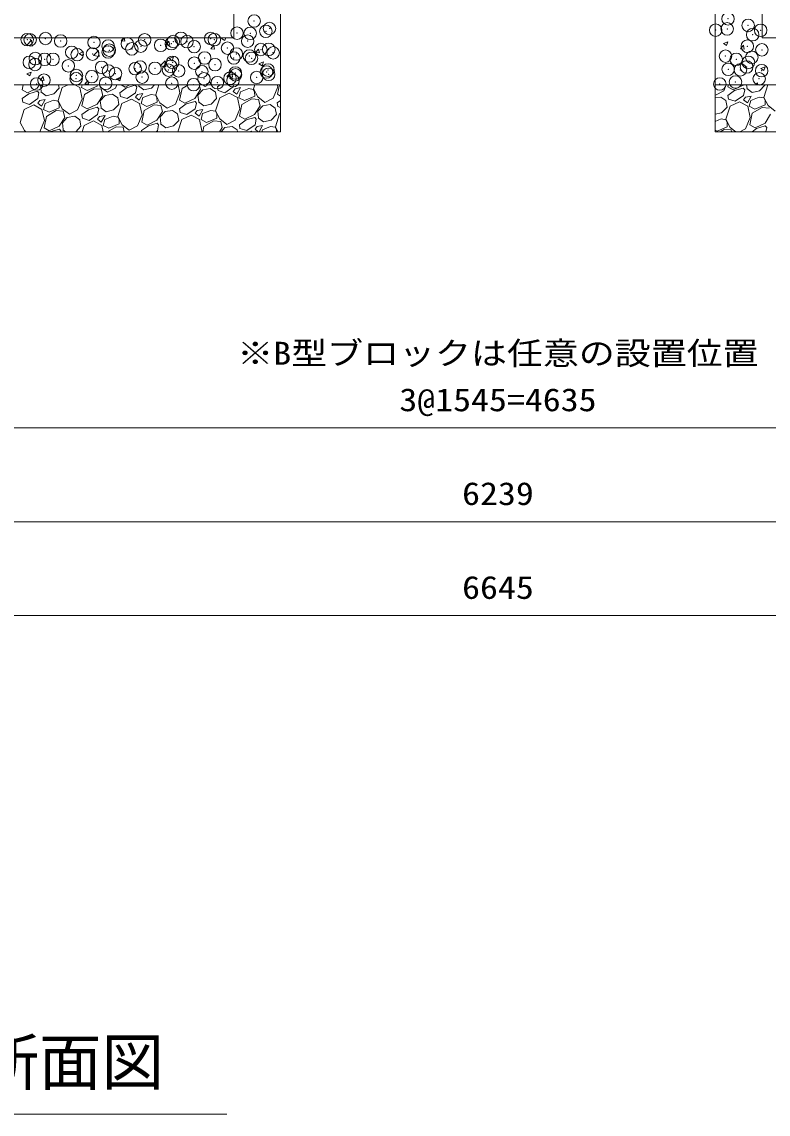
# Model space of a CAD drawing. Units: millimetres at full size. Extents: x 37600 to 71200, y 0 to 23760.
# Drawn here: x 60195 to 62582, y 11510 to 15002 of the extents above; entities that cross this region are included whole.
import ezdxf
from ezdxf.enums import TextEntityAlignment as Align

# ---------------------------------------------------------------- set-up
doc = ezdxf.new("R2010")
doc.units = ezdxf.units.MM
doc.header["$LTSCALE"] = 80.0044
doc.header["$PDMODE"] = 32
doc.header["$PDSIZE"] = 40
for name, color, linetype, lineweight in [('0_2', 4, 'Continuous', 13), ('寸法', 6, 'Continuous', 13), ('文字', 2, 'Continuous', 13), ('ﾊｯﾁﾝｸﾞ', 4, 'Continuous', 9)]:
    doc.layers.add(name, color=color, linetype=linetype, lineweight=lineweight)
doc.styles.add('ＭＳ ゴシック', font='')
doc.styles.get('ＭＳ ゴシック').set_extended_font_data('MS Gothic')

msp = doc.modelspace()

# ---------------------------------------------------------------- linework, layer by layer
at = {"layer": '0_2', "color": 7}
for points in [[(58247.5, 15534), (59472.5, 15534), (59472.5, 14951), (60872.5, 14951), (60872.5, 15534), (62562.5, 15534), (62562.5, 14951), (63962.5, 14951), (63962.5, 15534), (65187.5, 15534), (65187.5, 15384), (64112.5, 15384), (64112.5, 14801), (62412.5, 14801), (62412.5, 15384), (61022.5, 15384), (61022.5, 14801), (59322.5, 14801), (59322.5, 15384), (58247.5, 15384)], [(59322.5, 14651), (61022.5, 14651), (61022.5, 14801), (59322.5, 14801)], [(64112.5, 14651), (62412.5, 14651), (62412.5, 14801), (64112.5, 14801)]]:
    msp.add_lwpolyline(points, close=True, dxfattribs=at)
at = {"layer": '寸法'}
for p, q in [((64035, 13704), (59400, 13704)), ((64837, 13404), (58598, 13404)), ((65040, 13104), (58395, 13104))]:
    msp.add_line(p, q, dxfattribs=at)
at = {"layer": '文字'}
msp.add_line((60850, 11510), (59550, 11510), dxfattribs=at)
at = {"layer": 'ﾊｯﾁﾝｸﾞ'}
for p, q in [((60512.18, 14941.4), (60520.23, 14951)), ((60524.13, 14940.35), (60522.16, 14951)), ((60833.79, 14949.02), (60838.94, 14951)), ((60833.79, 14949.02), (60843.74, 14942.31)), ((60843.74, 14942.31), (60846.66, 14951)), ((60210.5, 14927.28), (60228.29, 14924.52)), ((60210.54, 14927.31), (60226.11, 14943.55)), ((60228.29, 14924.52), (60226.08, 14943.51)), ((60512.18, 14941.4), (60524.13, 14940.35)), ((60655.63, 14928.85), (60665.27, 14940.34)), ((60655.63, 14928.85), (60667.58, 14927.8)), ((60667.58, 14927.8), (60665.27, 14940.34)), ((60799.08, 14916.3), (60808.72, 14927.79)), ((60799.08, 14916.3), (60811.03, 14915.25)), ((60811.03, 14915.25), (60808.72, 14927.79)), ((60942.53, 14903.75), (60952.17, 14915.24)), ((60954.48, 14902.7), (60952.17, 14915.24)), ((62438.97, 14933.44), (62452.97, 14938.82)), ((62438.97, 14933.44), (62448.92, 14926.73)), ((62448.92, 14926.73), (62452.97, 14938.82)), ((62492.75, 14916.13), (62502.4, 14927.62)), ((62492.75, 14916.13), (62504.71, 14915.09)), ((62504.71, 14915.08), (62502.39, 14927.62)), ((60378.32, 14900.54), (60392.33, 14905.91)), ((60378.32, 14900.54), (60388.27, 14893.83)), ((60388.27, 14893.83), (60392.33, 14905.91)), ((60423.95, 14894.17), (60441.74, 14891.42)), ((60423.98, 14894.21), (60439.56, 14910.44)), ((60441.74, 14891.42), (60439.53, 14910.41)), ((60637.43, 14861.11), (60653.01, 14877.34)), ((60655.19, 14858.31), (60652.98, 14877.31)), ((60665.75, 14884.52), (60679.75, 14889.89)), ((60665.75, 14884.52), (60675.7, 14877.81)), ((60675.7, 14877.81), (60679.75, 14889.89)), ((60942.53, 14903.75), (60954.49, 14902.7)), ((60637.4, 14861.07), (60655.19, 14858.31)), ((60850.88, 14828), (60866.46, 14844.24)), ((60868.63, 14825.21), (60866.43, 14844.2)), ((60953.18, 14868.5), (60967.18, 14873.88)), ((60953.18, 14868.5), (60963.12, 14861.79)), ((60963.12, 14861.79), (60967.18, 14873.88)), ((62558.35, 14852.92), (62572.35, 14858.3)), ((62558.35, 14852.92), (62568.3, 14846.21)), ((62568.3, 14846.21), (62572.35, 14858.29)), ((60210.28, 14836.03), (60224.28, 14841.41)), ((60210.28, 14836.03), (60220.23, 14829.32)), ((60220.23, 14829.32), (60224.28, 14841.41)), ((60253.02, 14816.06), (60262.66, 14827.55)), ((60253.02, 14816.06), (60264.98, 14815.02)), ((60264.97, 14815.01), (60262.66, 14827.55)), ((60396.47, 14803.51), (60406.12, 14815)), ((60408.43, 14802.46), (60406.11, 14815)), ((60497.7, 14820.01), (60511.71, 14825.39)), ((60497.7, 14820.01), (60507.65, 14813.3)), ((60507.65, 14813.3), (60511.71, 14825.39)), ((60785.13, 14803.99), (60799.13, 14809.37)), ((60796.32, 14801), (60799.13, 14809.37)), ((60850.85, 14827.97), (60868.64, 14825.21)), ((62541.45, 14801), (62547.53, 14807.33)), ((62548.23, 14801), (62547.49, 14807.3)), ((60217.09, 14772.61), (60195.46, 14756.89)), ((60195.68, 14784.5), (60199.19, 14801)), ((60212.57, 14774.85), (60195.68, 14784.5)), ((60244.28, 14789.92), (60212.57, 14774.85)), ((60244.84, 14780.55), (60217.1, 14772.61)), ((60251.3, 14801), (60244.28, 14789.92)), ((60249.56, 14775.19), (60244.84, 14780.55)), ((60249.56, 14775.19), (60245.64, 14756.76)), ((60254.31, 14800.56), (60254.71, 14801)), ((60256.83, 14779.39), (60254.31, 14800.56)), ((60255.62, 14778.69), (60272.69, 14765.91)), ((60296.8, 14771.75), (60313.92, 14789.71)), ((60323.8, 14792.19), (60310.62, 14750.63)), ((60313.92, 14789.71), (60311.86, 14801)), ((60342.5, 14801), (60323.8, 14792.19)), ((60380.24, 14792.44), (60364.52, 14801)), ((60388.04, 14756.53), (60380.24, 14792.44)), ((60387.66, 14801), (60385.28, 14792.11)), ((60385.28, 14792.11), (60403.37, 14783.16)), ((60394.75, 14770.1), (60426.27, 14788.3)), ((60396.47, 14803.51), (60408.43, 14802.47)), ((60403.37, 14783.16), (60435.79, 14797.03)), ((60426.27, 14788.3), (60448.34, 14786.49)), ((60435.79, 14797.03), (60435.72, 14801)), ((60441.98, 14801), (60445.35, 14794.47)), ((60445.35, 14794.47), (60468.35, 14777.03)), ((60448.34, 14786.49), (60453.29, 14766.72)), ((60468.35, 14777.03), (60494.51, 14790.52)), ((60494.51, 14790.52), (60498.81, 14801)), ((60529.58, 14791.37), (60507.95, 14775.64)), ((60509.91, 14763.84), (60507.95, 14775.64)), ((60525.06, 14793.6), (60512.11, 14801)), ((60540.61, 14801), (60525.06, 14793.6)), ((60557.33, 14799.31), (60529.58, 14791.37)), ((60558.13, 14775.52), (60531.65, 14756.99)), ((60548.35, 14801), (60549.57, 14802.45)), ((60549.83, 14801), (60549.57, 14802.45)), ((60562.04, 14793.94), (60557.33, 14799.31)), ((60562.04, 14793.94), (60558.13, 14775.52)), ((60582.11, 14773.19), (60564.76, 14769.64)), ((60568.11, 14797.44), (60585.18, 14784.67)), ((60569.32, 14798.14), (60568.98, 14801)), ((60570.22, 14751.78), (60582.11, 14773.19)), ((60585.18, 14784.67), (60609.29, 14790.51)), ((60609.29, 14790.51), (60619.29, 14801)), ((60633.13, 14801), (60623.1, 14769.38)), ((60685.75, 14739.27), (60700.53, 14775.28)), ((60700.53, 14775.28), (60694.94, 14801)), ((60699.41, 14752.01), (60707.24, 14788.86)), ((60707.24, 14788.86), (60728.27, 14801)), ((60765.77, 14785.47), (60748.01, 14757.44)), ((60758.04, 14768.07), (60773.94, 14785.34)), ((60761.89, 14801), (60765.77, 14785.47)), ((60773.94, 14785.34), (60797.53, 14789.26)), ((60773.96, 14801), (60780.83, 14795.79)), ((60780.83, 14795.79), (60790.95, 14801)), ((60785.13, 14803.99), (60789.57, 14801)), ((60797.53, 14789.26), (60813.91, 14777.7)), ((60817.65, 14757.23), (60813.91, 14777.7)), ((60829.52, 14801), (60820.43, 14794.4)), ((60822.4, 14782.6), (60820.43, 14794.4)), ((60844.13, 14775.75), (60822.4, 14782.6)), ((60858.03, 14774.08), (60827.53, 14759.7)), ((60870.62, 14794.28), (60844.13, 14775.75)), ((60883.97, 14759.95), (60858.03, 14774.08)), ((60872.05, 14801), (60870.62, 14794.28)), ((60877.24, 14788.4), (60870.86, 14779.86)), ((60870.86, 14779.86), (60882.71, 14770.54)), ((60894.59, 14791.95), (60877.24, 14788.4)), ((60882.71, 14770.54), (60894.59, 14791.95)), ((60894.13, 14778.75), (60889.01, 14759.63)), ((60920.48, 14789.11), (60894.13, 14778.75)), ((60935.08, 14786.23), (60920.48, 14789.11)), ((60939.28, 14778.95), (60935.08, 14786.23)), ((60939.67, 14801), (60935.59, 14788.14)), ((60935.59, 14788.14), (60949.08, 14761.98)), ((60939.52, 14764.54), (60939.28, 14778.95)), ((60998.24, 14758.03), (61013.01, 14794.04)), ((61013.01, 14794.04), (61011.5, 14801)), ((61011.9, 14770.77), (61018.32, 14801)), ((62413.27, 14768.32), (62439.43, 14781.81)), ((62439.43, 14781.81), (62447.3, 14801)), ((62474.5, 14782.66), (62452.87, 14766.94)), ((62453.09, 14794.55), (62454.46, 14801)), ((62469.98, 14784.9), (62453.09, 14794.55)), ((62501.69, 14799.97), (62469.98, 14784.9)), ((62502.25, 14790.6), (62474.5, 14782.66)), ((62502.34, 14801), (62501.69, 14799.97)), ((62506.97, 14785.24), (62502.25, 14790.6)), ((62506.97, 14785.24), (62503.05, 14766.81)), ((62514.24, 14789.44), (62512.86, 14801)), ((62513.03, 14788.74), (62530.1, 14775.96)), ((62530.1, 14775.96), (62554.21, 14781.8)), ((62554.21, 14781.8), (62571.33, 14799.76)), ((62580.82, 14801), (62568.03, 14760.68)), ((62571.33, 14799.76), (62571.1, 14801)), ((60197.42, 14745.09), (60195.46, 14756.89)), ((60219.16, 14738.24), (60197.42, 14745.09)), ((60245.64, 14756.76), (60219.16, 14738.24)), ((60252.27, 14750.89), (60245.88, 14742.35)), ((60245.88, 14742.35), (60257.73, 14733.03)), ((60269.62, 14754.44), (60252.27, 14750.89)), ((60257.73, 14733.03), (60269.62, 14754.44)), ((60269.16, 14741.24), (60264.03, 14722.11)), ((60295.5, 14751.6), (60269.16, 14741.24)), ((60272.69, 14765.91), (60296.8, 14771.75)), ((60310.1, 14748.71), (60295.5, 14751.6)), ((60314.3, 14741.44), (60310.1, 14748.71)), ((60310.62, 14750.63), (60324.1, 14724.47)), ((60314.54, 14727.03), (60314.3, 14741.44)), ((60373.27, 14720.52), (60388.04, 14756.53)), ((60386.93, 14733.25), (60394.75, 14770.1)), ((60435.52, 14738.68), (60403.81, 14723.6)), ((60453.29, 14766.72), (60435.52, 14738.68)), ((60445.55, 14749.32), (60461.45, 14766.58)), ((60448.07, 14728.14), (60445.55, 14749.32)), ((60461.45, 14766.58), (60485.05, 14770.5)), ((60485.05, 14770.5), (60501.42, 14758.94)), ((60488.05, 14720.51), (60505.16, 14738.47)), ((60505.16, 14738.47), (60501.42, 14758.94)), ((60515.05, 14740.94), (60501.86, 14699.38)), ((60531.65, 14756.99), (60509.91, 14763.84)), ((60545.54, 14755.32), (60515.05, 14740.94)), ((60571.48, 14741.2), (60545.54, 14755.32)), ((60564.76, 14769.64), (60558.37, 14761.11)), ((60558.37, 14761.11), (60570.22, 14751.78)), ((60579.28, 14705.28), (60571.48, 14741.2)), ((60581.64, 14759.99), (60576.52, 14740.87)), ((60576.52, 14740.87), (60594.62, 14731.92)), ((60607.99, 14770.36), (60581.64, 14759.99)), ((60594.62, 14731.92), (60627.03, 14745.78)), ((60622.59, 14767.47), (60607.99, 14770.36)), ((60626.79, 14760.2), (60622.59, 14767.47)), ((60623.1, 14769.38), (60636.59, 14743.22)), ((60627.03, 14745.78), (60626.79, 14760.2)), ((60636.59, 14743.22), (60659.59, 14725.79)), ((60659.59, 14725.79), (60685.75, 14739.27)), ((60720.83, 14740.12), (60699.19, 14724.4)), ((60716.3, 14742.36), (60699.41, 14752.01)), ((60748.01, 14757.44), (60716.3, 14742.36)), ((60748.57, 14748.06), (60720.83, 14740.12)), ((60753.29, 14742.7), (60748.57, 14748.06)), ((60753.29, 14742.7), (60749.37, 14724.28)), ((60760.56, 14746.9), (60758.04, 14768.07)), ((60759.35, 14746.2), (60776.42, 14733.43)), ((60776.42, 14733.43), (60800.53, 14739.26)), ((60800.54, 14739.26), (60817.65, 14757.23)), ((60827.53, 14759.7), (60814.35, 14718.14)), ((60891.77, 14724.04), (60883.97, 14759.95)), ((60889.01, 14759.63), (60907.11, 14750.68)), ((60890.66, 14700.77), (60898.48, 14737.62)), ((60898.48, 14737.62), (60930, 14755.82)), ((60907.11, 14750.68), (60939.52, 14764.54)), ((60930, 14755.82), (60952.07, 14754)), ((60949.08, 14761.98), (60972.08, 14744.54)), ((60952.07, 14754), (60957.02, 14734.23)), ((60965.18, 14734.09), (60988.78, 14738.02)), ((60972.08, 14744.54), (60998.24, 14758.03)), ((60988.78, 14738.02), (61005.15, 14726.46)), ((61022.5, 14751.02), (61011.68, 14743.16)), ((61013.64, 14731.36), (61011.68, 14743.16)), ((61022.5, 14764.71), (61011.9, 14770.77)), ((62412.5, 14768.91), (62413.27, 14768.32)), ((62412.5, 14758.89), (62429.97, 14761.8)), ((62429.97, 14761.8), (62446.34, 14750.24)), ((62450.08, 14729.76), (62446.34, 14750.24)), ((62454.83, 14755.14), (62452.87, 14766.94)), ((62476.57, 14748.29), (62454.83, 14755.14)), ((62490.47, 14746.61), (62459.97, 14732.24)), ((62503.05, 14766.81), (62476.57, 14748.29)), ((62516.4, 14732.49), (62490.47, 14746.61)), ((62509.68, 14760.94), (62503.29, 14752.4)), ((62503.29, 14752.4), (62515.14, 14743.08)), ((62527.03, 14764.49), (62509.68, 14760.94)), ((62515.14, 14743.08), (62527.03, 14764.49)), ((62526.57, 14751.29), (62521.44, 14732.17)), ((62552.91, 14761.65), (62526.57, 14751.29)), ((62567.51, 14758.77), (62552.91, 14761.65)), ((62571.71, 14751.49), (62567.51, 14758.77)), ((62568.03, 14760.68), (62581.51, 14734.52)), ((62571.95, 14737.08), (62571.71, 14751.49)), ((60202.56, 14722.19), (60189.37, 14680.63)), ((60233.06, 14736.56), (60202.56, 14722.19)), ((60258.99, 14722.44), (60233.06, 14736.56)), ((60266.8, 14686.53), (60258.99, 14722.44)), ((60264.03, 14722.11), (60282.13, 14713.16)), ((60273.51, 14700.1), (60305.03, 14718.3)), ((60282.13, 14713.16), (60314.54, 14727.03)), ((60305.03, 14718.3), (60327.09, 14716.49)), ((60324.1, 14724.47), (60347.1, 14707.03)), ((60327.09, 14716.49), (60332.04, 14696.72)), ((60347.1, 14707.03), (60373.26, 14720.52)), ((60408.34, 14721.37), (60386.7, 14705.64)), ((60388.66, 14693.84), (60386.7, 14705.64)), ((60403.81, 14723.6), (60386.93, 14733.25)), ((60436.09, 14729.31), (60408.34, 14721.37)), ((60436.89, 14705.52), (60410.4, 14686.99)), ((60440.8, 14723.94), (60436.09, 14729.31)), ((60440.8, 14723.94), (60436.89, 14705.52)), ((60460.86, 14703.19), (60443.51, 14699.64)), ((60446.86, 14727.44), (60463.94, 14714.67)), ((60448.98, 14681.78), (60460.86, 14703.19)), ((60463.94, 14714.67), (60488.05, 14720.51)), ((60564.51, 14669.27), (60579.28, 14705.28)), ((60578.17, 14682.01), (60585.99, 14718.86)), ((60585.99, 14718.86), (60617.52, 14737.06)), ((60617.52, 14737.06), (60639.58, 14735.25)), ((60644.53, 14715.47), (60626.77, 14687.44)), ((60636.79, 14698.07), (60652.69, 14715.34)), ((60639.58, 14735.25), (60644.53, 14715.47)), ((60652.69, 14715.34), (60676.29, 14719.26)), ((60676.29, 14719.26), (60692.67, 14707.7)), ((60696.4, 14687.23), (60692.67, 14707.7)), ((60701.15, 14712.6), (60699.19, 14724.4)), ((60722.89, 14705.75), (60701.15, 14712.6)), ((60736.79, 14704.08), (60706.29, 14689.7)), ((60749.37, 14724.28), (60722.89, 14705.75)), ((60762.73, 14689.95), (60736.79, 14704.08)), ((60756, 14718.4), (60749.61, 14709.86)), ((60749.61, 14709.86), (60761.46, 14700.54)), ((60773.35, 14721.95), (60756, 14718.4)), ((60761.46, 14700.54), (60773.35, 14721.95)), ((60772.89, 14708.75), (60767.76, 14689.63)), ((60799.24, 14719.11), (60772.89, 14708.75)), ((60813.84, 14716.23), (60799.24, 14719.11)), ((60818.04, 14708.95), (60813.84, 14716.23)), ((60814.35, 14718.14), (60827.83, 14691.98)), ((60818.27, 14694.54), (60818.04, 14708.95)), ((60877, 14688.03), (60891.77, 14724.04)), ((60939.26, 14706.19), (60907.54, 14691.12)), ((60957.02, 14734.23), (60939.26, 14706.19)), ((60949.28, 14716.83), (60965.18, 14734.09)), ((60951.81, 14695.66), (60949.28, 14716.83)), ((60991.78, 14688.02), (61008.89, 14705.98)), ((61008.89, 14705.98), (61005.15, 14726.46)), ((61018.78, 14708.46), (61005.59, 14666.9)), ((61022.5, 14728.56), (61013.64, 14731.36)), ((61022.5, 14710.21), (61018.78, 14708.46)), ((62412.5, 14706.85), (62432.97, 14711.8)), ((62432.97, 14711.8), (62450.08, 14729.76)), ((62459.97, 14732.24), (62446.78, 14690.68)), ((62524.2, 14696.58), (62516.4, 14732.49)), ((62521.44, 14732.17), (62539.54, 14723.22)), ((62523.09, 14673.31), (62530.92, 14710.15)), ((62530.92, 14710.15), (62562.44, 14728.35)), ((62539.54, 14723.22), (62571.95, 14737.08)), ((62562.44, 14728.35), (62584.5, 14726.54)), ((62589.45, 14706.77), (62571.69, 14678.73)), ((62581.51, 14734.52), (62604.51, 14717.08)), ((60189.37, 14680.63), (60202.86, 14654.47)), ((60252.22, 14651), (60266.8, 14686.53)), ((60265.68, 14663.25), (60273.51, 14700.1)), ((60314.28, 14668.68), (60282.57, 14653.6)), ((60332.04, 14696.72), (60314.28, 14668.68)), ((60324.31, 14679.32), (60340.2, 14696.58)), ((60326.83, 14658.14), (60324.31, 14679.32)), ((60340.2, 14696.58), (60363.8, 14700.5)), ((60363.8, 14700.5), (60380.18, 14688.94)), ((60367.27, 14651), (60383.92, 14668.47)), ((60383.92, 14668.47), (60380.18, 14688.94)), ((60393.8, 14670.94), (60387.47, 14651)), ((60410.4, 14686.99), (60388.67, 14693.84)), ((60424.3, 14685.32), (60393.8, 14670.94)), ((60450.24, 14671.2), (60424.3, 14685.32)), ((60443.51, 14699.64), (60437.13, 14691.11)), ((60437.13, 14691.11), (60448.98, 14681.78)), ((60454.62, 14651), (60450.24, 14671.2)), ((60460.4, 14689.99), (60455.28, 14670.87)), ((60455.28, 14670.87), (60473.37, 14661.92)), ((60486.75, 14700.36), (60460.4, 14689.99)), ((60473.37, 14661.92), (60505.79, 14675.78)), ((60501.35, 14697.47), (60486.75, 14700.36)), ((60505.55, 14690.2), (60501.35, 14697.47)), ((60501.86, 14699.38), (60515.35, 14673.22)), ((60505.79, 14675.78), (60505.55, 14690.2)), ((60515.35, 14673.22), (60538.35, 14655.79)), ((60538.35, 14655.79), (60564.51, 14669.27)), ((60599.58, 14670.12), (60577.95, 14654.4)), ((60595.06, 14672.36), (60578.17, 14682.01)), ((60626.77, 14687.44), (60595.06, 14672.36)), ((60627.33, 14678.06), (60599.58, 14670.12)), ((60632.04, 14672.7), (60627.33, 14678.06)), ((60632.04, 14672.7), (60628.13, 14654.28)), ((60639.32, 14676.9), (60636.79, 14698.07)), ((60638.11, 14676.2), (60655.18, 14663.43)), ((60655.18, 14663.43), (60679.29, 14669.26)), ((60679.29, 14669.26), (60696.4, 14687.23)), ((60706.29, 14689.7), (60694.01, 14651)), ((60770.53, 14654.04), (60762.73, 14689.95)), ((60767.76, 14689.63), (60785.86, 14680.68)), ((60773.71, 14651), (60777.24, 14667.62)), ((60777.24, 14667.62), (60808.76, 14685.82)), ((60785.86, 14680.68), (60818.27, 14694.54)), ((60808.76, 14685.82), (60830.82, 14684)), ((60827.84, 14691.98), (60850.83, 14674.54)), ((60830.82, 14684), (60835.77, 14664.23)), ((60843.94, 14664.09), (60867.53, 14668.02)), ((60850.83, 14674.54), (60877, 14688.03)), ((60867.53, 14668.02), (60883.91, 14656.46)), ((60912.07, 14688.88), (60890.43, 14673.16)), ((60892.4, 14661.36), (60890.43, 14673.16)), ((60907.54, 14691.12), (60890.66, 14700.77)), ((60939.82, 14696.82), (60912.07, 14688.88)), ((60940.62, 14673.03), (60914.13, 14654.51)), ((60944.53, 14691.46), (60939.82, 14696.82)), ((60944.53, 14691.46), (60940.62, 14673.03)), ((60964.59, 14670.71), (60947.24, 14667.16)), ((60950.59, 14694.96), (60967.67, 14682.18)), ((60953.65, 14651), (60964.59, 14670.71)), ((60990.48, 14667.87), (60964.13, 14657.51)), ((60967.67, 14682.18), (60991.78, 14688.02)), ((61005.08, 14664.98), (60990.48, 14667.87)), ((62431.67, 14691.65), (62412.5, 14684.11)), ((62446.27, 14688.77), (62431.67, 14691.65)), ((62450.47, 14681.49), (62446.27, 14688.77)), ((62446.78, 14690.68), (62460.27, 14664.52)), ((62450.71, 14667.08), (62450.47, 14681.49)), ((62509.43, 14660.57), (62524.2, 14696.58)), ((62539.98, 14663.66), (62523.09, 14673.31)), ((62571.69, 14678.73), (62539.98, 14663.66)), ((62572.25, 14669.36), (62544.5, 14661.42)), ((62576.97, 14663.99), (62572.25, 14669.36)), ((60202.86, 14654.47), (60207.43, 14651)), ((60282.57, 14653.6), (60265.68, 14663.25)), ((60287.09, 14651.37), (60286.59, 14651)), ((60314.84, 14659.31), (60287.1, 14651.37)), ((60319.56, 14653.94), (60314.84, 14659.31)), ((60319.56, 14653.94), (60318.93, 14651)), ((60325.62, 14657.44), (60334.23, 14651)), ((60468.46, 14651), (60496.27, 14667.06)), ((60496.27, 14667.06), (60518.34, 14665.25)), ((60518.34, 14665.25), (60521.9, 14651)), ((60578.51, 14651), (60577.95, 14654.4)), ((60628.13, 14654.28), (60623.45, 14651)), ((60652.11, 14651.95), (60647.46, 14651)), ((60651.58, 14651), (60652.11, 14651.95)), ((60769.28, 14651), (60770.53, 14654.04)), ((60835.77, 14664.23), (60827.39, 14651)), ((60831.88, 14651), (60843.94, 14664.09)), ((60884.9, 14651), (60883.91, 14656.46)), ((60914.13, 14654.51), (60892.4, 14661.36)), ((60928.03, 14652.83), (60924.15, 14651)), ((60931.4, 14651), (60928.03, 14652.83)), ((60947.24, 14667.16), (60940.86, 14658.62)), ((60940.86, 14658.62), (60950.54, 14651)), ((60964.13, 14657.51), (60962.39, 14651)), ((61009.28, 14657.71), (61005.08, 14664.98)), ((61005.59, 14666.9), (61013.79, 14651)), ((61009.39, 14651), (61009.28, 14657.71)), ((62412.5, 14656.08), (62418.3, 14653.22)), ((62418.3, 14653.22), (62450.71, 14667.08)), ((62428.46, 14651), (62441.2, 14658.35)), ((62441.2, 14658.35), (62463.26, 14656.54)), ((62460.27, 14664.52), (62478.1, 14651)), ((62463.26, 14656.54), (62464.65, 14651)), ((62490.87, 14651), (62509.43, 14660.57)), ((62544.5, 14661.42), (62530.17, 14651)), ((62576.97, 14663.99), (62574.21, 14651))]:
    msp.add_line(p, q, dxfattribs=at)
for p in [(60937.6, 15004.88), (62453.29, 15011.9), (60883.03, 14966.16), (60925.17, 14965.53), (60975.24, 14972.12), (60986.9, 14981.15), (62413.66, 14975.82), (62450.73, 14979.64), (62517.54, 14990.82), (62557.5, 14975.13), (60211.9, 14945.31), (60221.41, 14944.84), (60270.29, 14948.97), (60318.67, 14940.8), (60425.43, 14936.28), (60532.2, 14931.77), (60587.69, 14944.82), (60638.96, 14927.26), (60673.05, 14932.34), (60679.32, 14939.27), (60703.56, 14949.62), (60723.12, 14938.93), (60798.86, 14948.9), (60810.32, 14945.11), (60917.08, 14940.59), (62532.2, 14961.24), (60354.41, 14904.78), (60371.73, 14897.39), (60420.93, 14899.15), (60470.99, 14905.74), (60471.05, 14924.8), (60474.42, 14911.47), (60546.74, 14915.71), (60575.44, 14924.27), (60745.73, 14922.75), (60852.49, 14918.24), (60880.59, 14899.58), (60922.63, 14893.24), (60959.25, 14913.73), (60984.47, 14914.57), (60998.37, 14903.21), (62445.04, 14892.57), (62515.1, 14924.24), (62561.67, 14912.59), (60218.87, 14872.55), (60236.71, 14866), (60237.78, 14884.76), (60267.85, 14882.39), (60294.61, 14882.52), (60343.47, 14861.49), (60450.24, 14856.98), (60573.01, 14857.7), (60670.5, 14860.05), (60676.88, 14872.69), (60746.25, 14870.02), (60779.57, 14886.77), (60812.7, 14865.53), (60872.56, 14886.65), (60929.34, 14885.55), (62479.59, 14882.35), (62512.67, 14857.66), (62518.55, 14872.93), (62529.66, 14888.95), (60369.3, 14830.81), (60418.38, 14826.86), (60471.99, 14844.89), (60494.13, 14836.83), (60557, 14852.47), (60579.43, 14825.49), (60620.44, 14853.46), (60663.77, 14847.95), (60696.07, 14845.51), (60770.53, 14843.44), (60877.29, 14838.93), (60878.16, 14833), (60945.76, 14824.33), (60977.26, 14841.64), (60982.04, 14847.99), (60984.06, 14834.42), (62453.96, 14850.58), (62492.96, 14848.65), (62560.72, 14846.06), (60242, 14803.64), (60265.42, 14815.81), (60368.31, 14820.27), (60462.79, 14805.47), (60674.45, 14806.11), (60743.99, 14801.6), (60777.14, 14820.19), (60819.95, 14807.77), (60860.63, 14821.62), (60870.01, 14814.36), (62426.98, 14803.47), (62477.04, 14810.06), (62552.79, 14820.04)]:
    msp.add_point(p, dxfattribs=at)

# ---------------------------------------------------------------- texts
at = {"layer": '寸法', "color": 3, "style": 'ＭＳ ゴシック', "width": 1.15}
msp.add_text('※B型ブロックは任意の設置位置', height=73.31, dxfattribs=at).set_placement((61717.5, 13884), align=Align.BOTTOM_CENTER)
at = {"layer": '寸法', "style": 'ＭＳ ゴシック', "width": 1.15}
for s, p in [('3@1545=4635', (61717.5, 13794)), ('6239', (61717.5, 13494)), ('6645', (61717.5, 13194))]:
    msp.add_text(s, height=73.31, dxfattribs=at).set_placement(p, align=Align.MIDDLE_CENTER)
at = {"layer": '文字', "style": 'ＭＳ ゴシック'}
msp.add_text('b-b断面図', height=146.6, dxfattribs=at).set_placement((60200, 11750), align=Align.TOP_CENTER)

doc.saveas('drawing.dxf')
